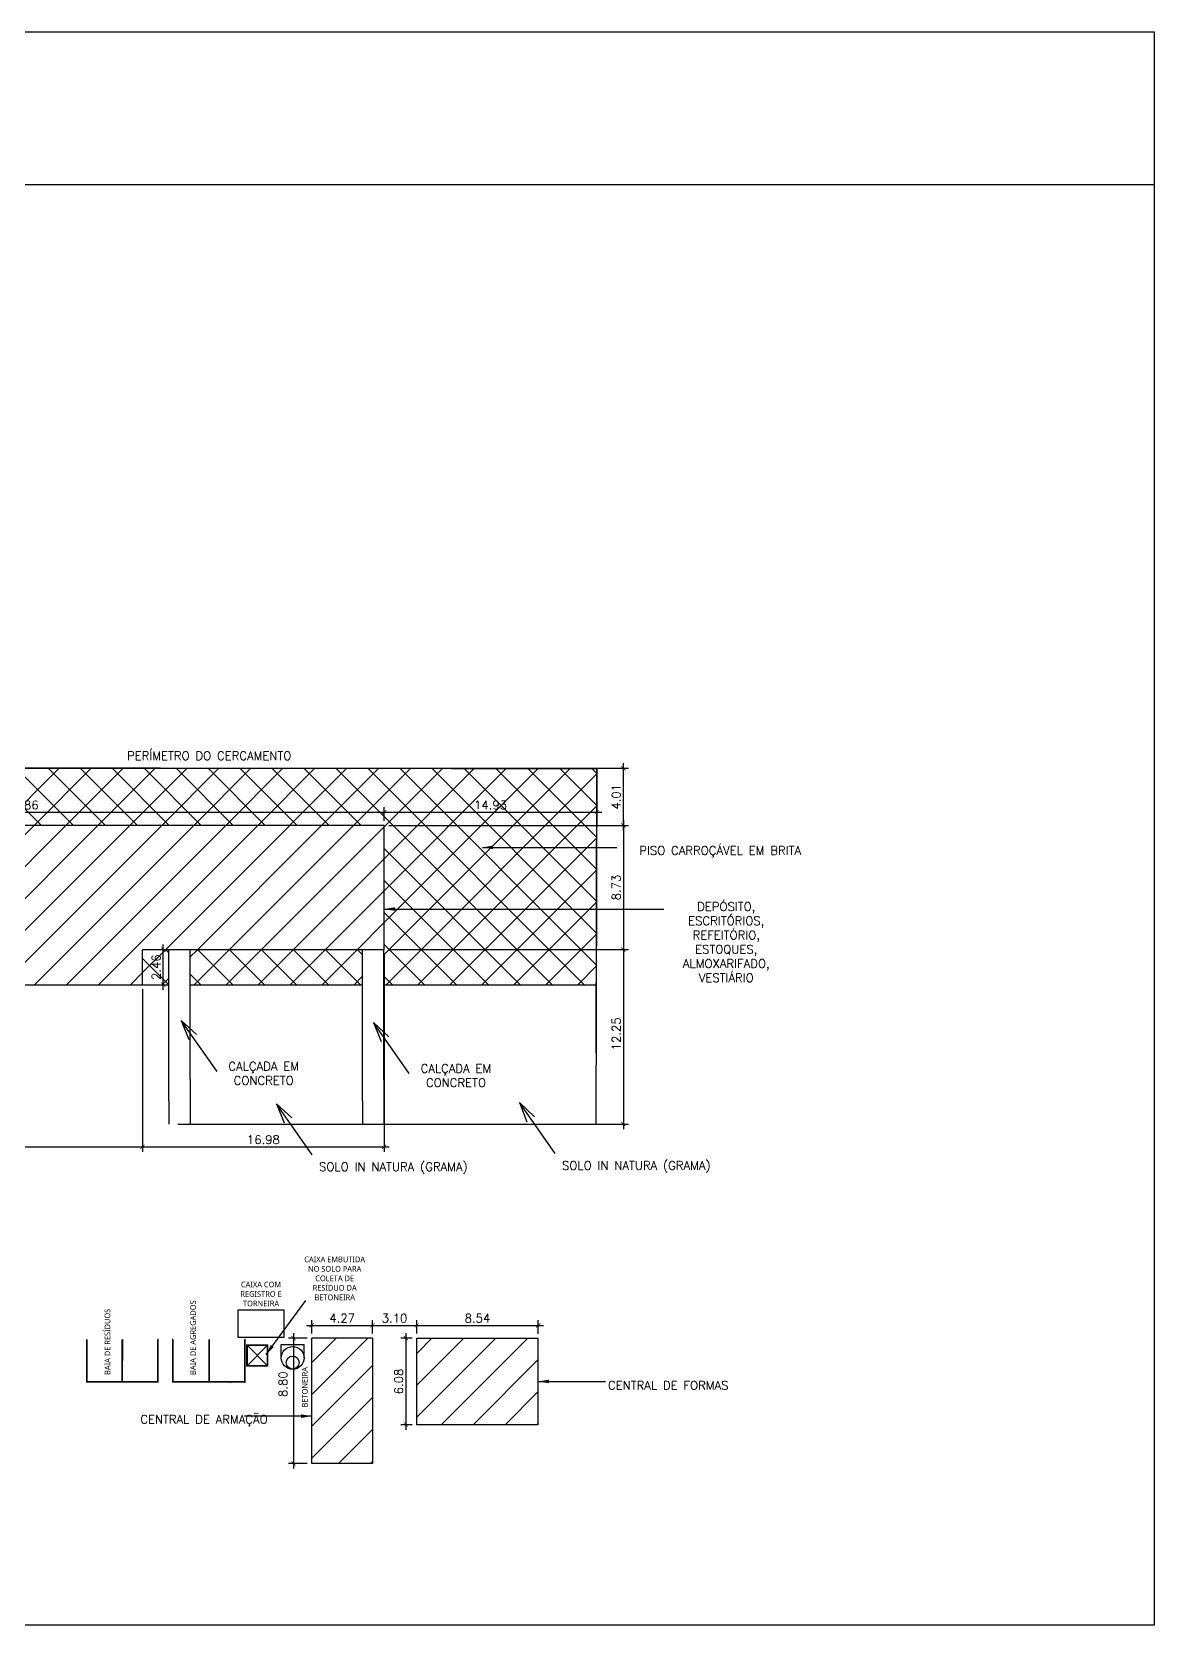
# Model space of a CAD drawing. Header units: millimetres. Extents: x 260 to 453, y 660 to 898.
# Drawn here: x 374.1 to 453, y 785.9 to 897.8 of the extents above; entities that cross this region are included whole.
import ezdxf
from ezdxf.enums import TextEntityAlignment as Align

# ---------------------------------------------------------------- set-up
doc = ezdxf.new("R2010")
doc.units = ezdxf.units.MM
doc.linetypes.add('CONTINU', pattern=[0])
doc.linetypes.add('JIS_02_2.0', pattern=[3, 2, -1])
for name, color, linetype in [('AR_BASE', 252, 'Continuous'), ('AR_COTAS', 1, 'Continuous'), ('AR_SÍMBOLOS', 1, 'Continuous'), ('CANT-PISO', 1, 'Continuous'), ('CANT-PISO CARROCAVEL COM TERRAPLENAGEM', 2, 'Continuous'), ('CANT-PROJ', 252, 'JIS_02_2.0'), ('CANT-TEXTO', 2, 'Continuous'), ('HID_AF_SIMB 2', 2, 'Continuous'), ('T-TAPUME', 4, 'TAPUME'), ('texto', 2, 'Continuous')]:
    doc.layers.add(name, color=color, linetype=linetype)
doc.layers.add('DIOVISORIA', color=3, linetype='Continuous', lineweight=0)
doc.styles.add('ROMANS', font='romans.shx')
doc.styles.add('TREBUCHET', font='trebuc.ttf')
doc.linetypes.add('TAPUME', pattern='A,0.55,-0.15,["/",Standard,S=0.1,R=0,X=-0.025,Y=-0.05],-0.25', length=0.95)
doc.dimstyles.new('ESCALA 1.200', dxfattribs={"dimtxt": 0.6, "dimasz": 0.3, "dimexe": 0.36, "dimexo": 0.32, "dimgap": 0.2, "dimtad": 1, "dimzin": 4, "dimdsep": 46, "dimtxsty": 'ROMANS', "dimblk": 'ARCHTICK', "dimcen": 1.25, "dimdle": 0.36, "dimclrd": 256, "dimclre": 256, "dimclrt": 2, "dimazin": 0, "dimtfac": 1, "dimtix": 1, "dimtmove": 2, "dimatfit": 0, "dimldrblk": 'ARCHTICK', "dimfxl": 1, "dimtolj": 1, "dimtzin": 0, "dimlwd": -1, "dimlwe": -1, "dimarcsym": 0})
pattern_1 = [(45, (-358.3363, 1417.1849), (-1.122532, 1.122532), [])]

# ---------------------------------------------------------------- blocks, each defined once
blk = doc.blocks.new('_ArchTick')
at = {"color": 0, "const_width": 0.15}
blk.add_lwpolyline([(-0.5, -0.5), (0.5, 0.5)], dxfattribs=at)
blk = doc.blocks.new('*D212')
at = {"layer": 'AR_COTAS', "transparency": 16777216}
for p, q in [((393.47, 806.02), (392.15, 806.02)), ((392.51, 806.38), (392.51, 796.86)), ((393.47, 797.22), (392.15, 797.22))]:
    blk.add_line(p, q, dxfattribs=at)
at = {"layer": 'Defpoints', "color": 0, "transparency": 16777216}
for p in [(393.79, 806.02), (392.51, 797.22), (393.79, 797.22)]:
    blk.add_point(p, dxfattribs=at)
at = {"layer": 'AR_COTAS', "transparency": 16777216, "xscale": 0.3, "yscale": 0.3, "zscale": 0.3}
for p, rotation in [((392.51, 806.02), 90), ((392.51, 797.22), 270)]:
    blk.add_blockref('_ArchTick', p, dxfattribs=dict(at, rotation=rotation))
at = {"layer": 'AR_COTAS', "color": 2, "transparency": 16777216, "insert": (391.77, 802.79), "char_height": 0.6, "attachment_point": 5, "rotation": 90, "style": 'ROMANS'}
blk.add_mtext('\\A1;8.80', dxfattribs=at)
blk = doc.blocks.new('*D231')
at = {"layer": 'AR_COTAS', "transparency": 16777216}
for p, q in [((393.79, 806.34), (393.79, 807.28)), ((398.06, 806.34), (398.06, 807.28)), ((393.43, 806.92), (398.42, 806.92))]:
    blk.add_line(p, q, dxfattribs=at)
at = {"layer": 'Defpoints', "color": 0, "transparency": 16777216}
for p in [(393.79, 806.02), (398.06, 806.92), (398.06, 806.02)]:
    blk.add_point(p, dxfattribs=at)
at = {"layer": 'AR_COTAS', "transparency": 16777216, "xscale": 0.3, "yscale": 0.3, "zscale": 0.3, "rotation": 180}
blk.add_blockref('_ArchTick', (393.79, 806.92), dxfattribs=at)
at = {"layer": 'AR_COTAS', "transparency": 16777216, "xscale": 0.3, "yscale": 0.3, "zscale": 0.3}
blk.add_blockref('_ArchTick', (398.06, 806.92), dxfattribs=at)
at = {"layer": 'AR_COTAS', "color": 2, "transparency": 16777216, "insert": (395.93, 807.42), "char_height": 0.6, "attachment_point": 5, "style": 'ROMANS'}
blk.add_mtext('\\A1;4.27', dxfattribs=at)
blk = doc.blocks.new('*D232')
at = {"layer": 'AR_COTAS', "transparency": 16777216}
for p, q in [((401.17, 806.34), (401.17, 807.28)), ((409.7, 806.33), (409.7, 807.28)), ((400.81, 806.92), (410.06, 806.92))]:
    blk.add_line(p, q, dxfattribs=at)
at = {"layer": 'Defpoints', "color": 0, "transparency": 16777216}
for p in [(401.17, 806.02), (409.7, 806.92), (409.7, 806.01)]:
    blk.add_point(p, dxfattribs=at)
at = {"layer": 'AR_COTAS', "transparency": 16777216, "xscale": 0.3, "yscale": 0.3, "zscale": 0.3, "rotation": 180}
blk.add_blockref('_ArchTick', (401.17, 806.92), dxfattribs=at)
at = {"layer": 'AR_COTAS', "transparency": 16777216, "xscale": 0.3, "yscale": 0.3, "zscale": 0.3}
blk.add_blockref('_ArchTick', (409.7, 806.92), dxfattribs=at)
at = {"layer": 'AR_COTAS', "color": 2, "transparency": 16777216, "insert": (405.43, 807.42), "char_height": 0.6, "attachment_point": 5, "style": 'ROMANS'}
blk.add_mtext('\\A1;8.54', dxfattribs=at)
blk = doc.blocks.new('*D233')
at = {"layer": 'AR_COTAS', "transparency": 16777216}
for p, q in [((400.85, 806.02), (400.04, 806.02)), ((400.4, 806.38), (400.4, 799.58)), ((400.85, 799.94), (400.04, 799.94))]:
    blk.add_line(p, q, dxfattribs=at)
at = {"layer": 'Defpoints', "color": 0, "transparency": 16777216}
for p in [(401.17, 806.02), (400.4, 799.94), (401.17, 799.94)]:
    blk.add_point(p, dxfattribs=at)
at = {"layer": 'AR_COTAS', "transparency": 16777216, "xscale": 0.3, "yscale": 0.3, "zscale": 0.3}
for p, rotation in [((400.4, 806.02), 90), ((400.4, 799.94), 270)]:
    blk.add_blockref('_ArchTick', p, dxfattribs=dict(at, rotation=rotation))
at = {"layer": 'AR_COTAS', "color": 2, "transparency": 16777216, "insert": (399.9, 802.98), "char_height": 0.6, "attachment_point": 5, "rotation": 90, "style": 'ROMANS'}
blk.add_mtext('\\A1;6.08', dxfattribs=at)
blk = doc.blocks.new('*D234')
at = {"layer": 'AR_COTAS', "transparency": 16777216}
for p, q in [((398.06, 806.34), (398.06, 807.28)), ((401.17, 806.34), (401.17, 807.28)), ((397.7, 806.92), (401.53, 806.92))]:
    blk.add_line(p, q, dxfattribs=at)
at = {"layer": 'Defpoints', "color": 0, "transparency": 16777216}
for p in [(398.06, 806.02), (401.17, 806.92), (401.17, 806.02)]:
    blk.add_point(p, dxfattribs=at)
at = {"layer": 'AR_COTAS', "transparency": 16777216, "xscale": 0.3, "yscale": 0.3, "zscale": 0.3, "rotation": 180}
blk.add_blockref('_ArchTick', (398.06, 806.92), dxfattribs=at)
at = {"layer": 'AR_COTAS', "transparency": 16777216, "xscale": 0.3, "yscale": 0.3, "zscale": 0.3}
blk.add_blockref('_ArchTick', (401.17, 806.92), dxfattribs=at)
at = {"layer": 'AR_COTAS', "color": 2, "transparency": 16777216, "insert": (399.61, 807.42), "char_height": 0.6, "attachment_point": 5, "style": 'ROMANS'}
blk.add_mtext('\\A1;3.10', dxfattribs=at)
blk = doc.blocks.new('*D237')
at = {"layer": 'AR_COTAS', "transparency": 16777216}
for p, q in [((415.68, 841.68), (415.68, 846.41)), ((399.2, 846.05), (416.04, 846.05)), ((399.2, 842.04), (416.04, 842.04))]:
    blk.add_line(p, q, dxfattribs=at)
at = {"layer": 'Defpoints', "color": 0, "transparency": 16777216}
for p in [(398.88, 846.05), (415.68, 846.05), (398.88, 842.04, -597.52)]:
    blk.add_point(p, dxfattribs=at)
at = {"layer": 'AR_COTAS', "transparency": 16777216, "xscale": 0.3, "yscale": 0.3, "zscale": 0.3}
for p, rotation in [((415.68, 846.05), 90), ((415.68, 842.04), 270)]:
    blk.add_blockref('_ArchTick', p, dxfattribs=dict(at, rotation=rotation))
at = {"layer": 'AR_COTAS', "color": 2, "transparency": 16777216, "insert": (415.18, 844.04), "char_height": 0.6, "attachment_point": 5, "rotation": 90, "style": 'ROMANS'}
blk.add_mtext('\\A1;4.01', dxfattribs=at)
blk = doc.blocks.new('*D238')
at = {"layer": 'AR_COTAS', "transparency": 16777216}
for p, q in [((398.52, 842.97), (414.17, 842.97)), ((398.88, 842.36), (398.88, 843.33)), ((413.81, 842.32), (413.81, 843.33))]:
    blk.add_line(p, q, dxfattribs=at)
at = {"layer": 'Defpoints', "color": 0, "transparency": 16777216}
for p in [(413.81, 842.97), (398.88, 842.04, -597.52), (413.81, 842)]:
    blk.add_point(p, dxfattribs=at)
at = {"layer": 'AR_COTAS', "transparency": 16777216, "xscale": 0.3, "yscale": 0.3, "zscale": 0.3, "rotation": 180}
blk.add_blockref('_ArchTick', (398.88, 842.97), dxfattribs=at)
at = {"layer": 'AR_COTAS', "transparency": 16777216, "xscale": 0.3, "yscale": 0.3, "zscale": 0.3}
blk.add_blockref('_ArchTick', (413.81, 842.97), dxfattribs=at)
at = {"layer": 'AR_COTAS', "color": 2, "transparency": 16777216, "insert": (406.35, 843.47), "char_height": 0.6, "attachment_point": 5, "style": 'ROMANS'}
blk.add_mtext('\\A1;14.93', dxfattribs=at)
blk = doc.blocks.new('*D217')
at = {"layer": 'AR_COTAS', "transparency": 16777216}
for p, q in [((399.2, 833.31), (416.04, 833.31)), ((415.68, 833.67), (415.68, 820.7)), ((384.39, 821.06), (416.04, 821.06))]:
    blk.add_line(p, q, dxfattribs=at)
at = {"layer": 'Defpoints', "color": 0, "transparency": 16777216}
for p in [(398.88, 833.31), (384.07, 821.06), (415.68, 821.06)]:
    blk.add_point(p, dxfattribs=at)
at = {"layer": 'AR_COTAS', "transparency": 16777216, "xscale": 0.3, "yscale": 0.3, "zscale": 0.3}
for p, rotation in [((415.68, 833.31), 90), ((415.68, 821.06), 270)]:
    blk.add_blockref('_ArchTick', p, dxfattribs=dict(at, rotation=rotation))
at = {"layer": 'AR_COTAS', "color": 2, "transparency": 16777216, "insert": (415.18, 827.39), "char_height": 0.6, "attachment_point": 5, "rotation": 90, "style": 'ROMANS'}
blk.add_mtext('\\A1;12.25', dxfattribs=at)
blk = doc.blocks.new('*D245')
at = {"layer": 'AR_COTAS', "transparency": 16777216}
for p, q in [((347.67, 842.97), (399.24, 842.97)), ((348.03, 842.36), (348.03, 843.33)), ((398.88, 842.36), (398.88, 843.33))]:
    blk.add_line(p, q, dxfattribs=at)
at = {"layer": 'Defpoints', "color": 0, "transparency": 16777216}
for p in [(398.88, 842.97), (348.03, 842.04, -597.52), (398.88, 842.04, -597.52)]:
    blk.add_point(p, dxfattribs=at)
at = {"layer": 'AR_COTAS', "transparency": 16777216, "xscale": 0.3, "yscale": 0.3, "zscale": 0.3, "rotation": 180}
blk.add_blockref('_ArchTick', (348.03, 842.97), dxfattribs=at)
at = {"layer": 'AR_COTAS', "transparency": 16777216, "xscale": 0.3, "yscale": 0.3, "zscale": 0.3}
blk.add_blockref('_ArchTick', (398.88, 842.97), dxfattribs=at)
at = {"layer": 'AR_COTAS', "color": 2, "transparency": 16777216, "insert": (373.45, 843.47), "char_height": 0.6, "attachment_point": 5, "style": 'ROMANS'}
blk.add_mtext('\\A1;50.86', dxfattribs=at)
blk = doc.blocks.new('*D246')
at = {"layer": 'AR_COTAS', "transparency": 16777216}
for p, q in [((399.2, 842.04), (416.04, 842.04)), ((415.68, 842.4), (415.68, 832.95)), ((399.2, 833.31), (416.04, 833.31))]:
    blk.add_line(p, q, dxfattribs=at)
at = {"layer": 'Defpoints', "color": 0, "transparency": 16777216}
for p in [(398.88, 842.04), (398.88, 833.31, -597.52), (415.68, 833.31)]:
    blk.add_point(p, dxfattribs=at)
at = {"layer": 'AR_COTAS', "transparency": 16777216, "xscale": 0.3, "yscale": 0.3, "zscale": 0.3}
for p, rotation in [((415.68, 842.04), 90), ((415.68, 833.31), 270)]:
    blk.add_blockref('_ArchTick', p, dxfattribs=dict(at, rotation=rotation))
at = {"layer": 'AR_COTAS', "color": 2, "transparency": 16777216, "insert": (415.18, 837.67), "char_height": 0.6, "attachment_point": 5, "rotation": 90, "style": 'ROMANS'}
blk.add_mtext('\\A1;8.73', dxfattribs=at)
blk = doc.blocks.new('*D247')
at = {"layer": 'AR_COTAS', "transparency": 16777216}
for p, q in [((348.03, 830.53), (348.03, 819.1)), ((381.9, 830.53), (381.9, 819.1)), ((347.67, 819.46), (382.26, 819.46))]:
    blk.add_line(p, q, dxfattribs=at)
at = {"layer": 'Defpoints', "color": 0, "transparency": 16777216}
for p in [(348.03, 830.85), (381.9, 830.85, -597.52), (381.9, 819.46)]:
    blk.add_point(p, dxfattribs=at)
at = {"layer": 'AR_COTAS', "transparency": 16777216, "xscale": 0.3, "yscale": 0.3, "zscale": 0.3, "rotation": 180}
blk.add_blockref('_ArchTick', (348.03, 819.46), dxfattribs=at)
at = {"layer": 'AR_COTAS', "transparency": 16777216, "xscale": 0.3, "yscale": 0.3, "zscale": 0.3}
blk.add_blockref('_ArchTick', (381.9, 819.46), dxfattribs=at)
at = {"layer": 'AR_COTAS', "color": 2, "transparency": 16777216, "insert": (364.96, 819.96), "char_height": 0.6, "attachment_point": 5, "style": 'ROMANS'}
blk.add_mtext('\\A1;33.88', dxfattribs=at)
blk = doc.blocks.new('*D221')
at = {"layer": 'AR_COTAS', "transparency": 16777216}
for p, q in [((398.88, 832.99), (398.88, 819.1)), ((381.9, 830.53), (381.9, 819.1)), ((381.54, 819.46), (399.24, 819.46))]:
    blk.add_line(p, q, dxfattribs=at)
at = {"layer": 'Defpoints', "color": 0, "transparency": 16777216}
for p in [(398.88, 833.31), (381.9, 830.85, -597.52), (398.88, 819.46)]:
    blk.add_point(p, dxfattribs=at)
at = {"layer": 'AR_COTAS', "transparency": 16777216, "xscale": 0.3, "yscale": 0.3, "zscale": 0.3, "rotation": 180}
blk.add_blockref('_ArchTick', (381.9, 819.46), dxfattribs=at)
at = {"layer": 'AR_COTAS', "transparency": 16777216, "xscale": 0.3, "yscale": 0.3, "zscale": 0.3}
blk.add_blockref('_ArchTick', (398.88, 819.46), dxfattribs=at)
at = {"layer": 'AR_COTAS', "color": 2, "transparency": 16777216, "insert": (390.39, 819.96), "char_height": 0.6, "attachment_point": 5, "style": 'ROMANS'}
blk.add_mtext('\\A1;16.98', dxfattribs=at)
blk = doc.blocks.new('*D248')
at = {"layer": 'AR_COTAS', "transparency": 16777216}
for p, q in [((382.22, 833.31), (383.72, 833.31)), ((383.36, 830.49), (383.36, 833.67)), ((382.2, 830.85), (383.72, 830.85))]:
    blk.add_line(p, q, dxfattribs=at)
at = {"layer": 'Defpoints', "color": 0, "transparency": 16777216}
for p in [(381.9, 833.31, -597.52), (383.36, 833.31), (381.88, 830.85, -597.52)]:
    blk.add_point(p, dxfattribs=at)
at = {"layer": 'AR_COTAS', "transparency": 16777216, "xscale": 0.3, "yscale": 0.3, "zscale": 0.3}
for p, rotation in [((383.36, 833.31), 90), ((383.36, 830.85), 270)]:
    blk.add_blockref('_ArchTick', p, dxfattribs=dict(at, rotation=rotation))
at = {"layer": 'AR_COTAS', "color": 2, "transparency": 16777216, "insert": (382.86, 832.08), "char_height": 0.6, "attachment_point": 5, "rotation": 90, "style": 'ROMANS'}
blk.add_mtext('\\A1;2.46', dxfattribs=at)

msp = doc.modelspace()

# ---------------------------------------------------------------- hatches: boundary and pattern name
at = {"layer": 'CANT-PISO'}
h = msp.add_hatch(dxfattribs=at)
h.set_pattern_fill('ANSI31', color=4, scale=0.5)
h.set_pattern_definition([(45, (-302.3468, 1424.892), (-1.122532, 1.122532), [])])
h.paths.add_polyline_path([(398.881, 842.036), (351.026, 842.036), (351.026, 842.036), (348.026, 842.036), (348.026, 836.441), (398.881, 836.441)])
h.paths.add_polyline_path([(398.881, 836.441), (348.026, 836.441), (348.026, 830.846), (381.901, 830.846), (381.901, 833.306), (398.881, 833.306)])
h = msp.add_hatch(dxfattribs=at)
h.set_pattern_fill('ANSI31', color=256, scale=0.5)
h.set_pattern_definition(pattern_1)
h.paths.add_polyline_path([(395.929, 806.016), (393.795, 806.016), (393.795, 797.218), (395.929, 797.218)])
h.paths.add_polyline_path([(398.064, 806.016), (395.929, 806.016), (395.929, 797.218), (398.064, 797.218)])
h = msp.add_hatch(dxfattribs=at)
h.set_pattern_fill('ANSI31', color=256, scale=0.5)
h.set_pattern_definition(pattern_1)
h.paths.add_polyline_path([(409.7, 802.97), (401.165, 802.977), (401.165, 799.938), (409.703, 799.938), (409.703, 801.016), (409.699, 801.016)])
h.paths.add_polyline_path([(409.703, 806.016), (401.165, 806.016), (401.165, 802.977), (409.7, 802.97)])

# ---------------------------------------------------------------- linework, layer by layer
at = {"layer": 'AR_BASE', "color": 252, "ltscale": 0.5}
for p, q in [((389.265, 805.495), (390.661, 804.094)), ((389.265, 804.095), (390.662, 805.494))]:
    msp.add_line(p, q, dxfattribs=at)
at = {"layer": 'AR_COTAS'}
for p, q in [((259.855, 887.062), (452.968, 887.062)), ((383.747, 830.846), (383.747, 833.306)), ((385.247, 830.846), (385.247, 833.306)), ((397.363, 830.846), (397.363, 833.306)), ((398.863, 830.846), (398.863, 833.306)), ((381.901, 830.846, -597.522), (383.716, 830.846)), ((385.247, 830.846), (397.363, 830.846)), ((398.863, 830.846, -597.522), (413.782, 830.846, -597.522)), ((387.136, 824.761), (384.618, 828.344)), ((384.618, 828.344), (385.149, 827.001)), ((384.618, 828.344), (385.69, 827.351)), ((400.641, 824.607), (398.123, 828.189)), ((398.123, 828.189), (398.655, 826.847)), ((398.123, 828.189), (399.196, 827.197)), ((385.247, 824.195), (385.247, 821.06)), ((398.863, 824.195), (398.863, 821.055)), ((383.747, 822.696), (383.747, 821.061)), ((397.363, 822.696), (397.363, 821.056)), ((393.827, 818.896), (391.309, 822.479)), ((391.309, 822.479), (391.841, 821.136)), ((391.309, 822.479), (392.382, 821.486)), ((410.894, 818.983), (408.376, 822.566)), ((408.376, 822.566), (408.907, 821.223)), ((408.376, 822.566), (409.448, 821.573))]:
    msp.add_line(p, q, dxfattribs=at)
at = {"layer": 'AR_COTAS', "color": 1}
for p, q in [((391.649, 805.581), (393.233, 805.581)), ((391.649, 804.635), (391.649, 805.581)), ((393.233, 805.581), (393.249, 805.581)), ((393.249, 804.635), (393.249, 805.581))]:
    msp.add_line(p, q, dxfattribs=at)
at = {"layer": 'AR_COTAS'}
msp.add_lwpolyline([(259.855, 897.781), (452.968, 897.781), (452.968, 785.86), (259.855, 785.86)], close=True, dxfattribs=at)
at = {"layer": 'AR_COTAS', "color": 1}
for centre, radius in [((392.449, 804.635), 0.8), ((392.449, 804.306), 0.456)]:
    msp.add_circle(centre, radius, dxfattribs=at)
at = {"layer": 'AR_SÍMBOLOS', "color": 1}
for p, q in [((405.777, 840.496), (415.222, 840.496)), ((398.881, 836.164, -597.522), (418.517, 836.164, -597.522)), ((390.578, 804.865), (393.38, 808.667)), ((409.703, 802.977), (414.426, 802.977)), ((393.795, 800.543), (389.072, 800.543))]:
    msp.add_line(p, q, dxfattribs=at)
for points in [[(406.527, 840.621), (405.777, 840.496), (406.527, 840.371)], [(399.631, 836.039, -597.522), (398.881, 836.164, -597.522), (399.631, 836.289, -597.522)], [(391.124, 805.394), (390.578, 804.865), (390.923, 805.542)], [(410.453, 802.852), (409.703, 802.977), (410.453, 803.102)], [(393.045, 800.418), (393.795, 800.543), (393.045, 800.668)]]:
    msp.add_solid(points, dxfattribs=at)
at = {"layer": 'CANT-PISO', "color": 4}
for p, q in [((398.881, 842.036, -597.522), (348.026, 842.036, -597.522)), ((398.881, 833.306, -597.522), (398.881, 842.036, -597.522)), ((398.881, 833.306, -597.522), (381.901, 833.306, -597.522)), ((381.901, 830.846, -597.522), (381.901, 833.306, -597.522)), ((348.026, 830.846, -597.522), (381.901, 830.846, -597.522)), ((393.795, 797.218), (393.795, 806.016)), ((398.064, 806.016), (393.795, 806.016)), ((398.064, 806.016), (398.064, 797.218)), ((401.165, 806.016), (409.703, 806.016)), ((401.165, 799.938), (401.165, 806.016)), ((409.703, 799.938), (409.703, 806.016)), ((409.703, 799.938), (401.165, 799.938)), ((398.064, 797.218), (393.795, 797.218))]:
    msp.add_line(p, q, dxfattribs=at)
at = {"layer": 'CANT-PISO'}
for p, q in [((383.747, 822.696), (383.747, 830.846)), ((385.247, 824.195), (385.247, 830.846)), ((397.363, 822.696), (397.363, 830.846)), ((398.863, 824.195), (398.863, 830.846)), ((393.795, 797.218), (393.795, 806.016))]:
    msp.add_line(p, q, dxfattribs=at)
at = {"layer": 'CANT-PISO CARROCAVEL COM TERRAPLENAGEM', "color": 1, "linetype": 'Continuous'}
for p, q in [((374.802, 842.036), (369.233, 847.605)), ((372.033, 842.036), (376.047, 846.05)), ((377.047, 842.036), (373.033, 846.05)), ((374.278, 842.036), (378.292, 846.05)), ((379.292, 842.036), (375.278, 846.05)), ((376.523, 842.036), (380.537, 846.05)), ((381.537, 842.036), (377.523, 846.05)), ((378.768, 842.036), (382.782, 846.05)), ((383.782, 842.036), (379.768, 846.05)), ((381.013, 842.036), (385.027, 846.05)), ((386.027, 842.036), (382.014, 846.05)), ((383.258, 842.036), (387.272, 846.05)), ((388.273, 842.036), (384.259, 846.05)), ((385.503, 842.036), (389.517, 846.05)), ((390.518, 842.036), (386.504, 846.05)), ((387.748, 842.036), (391.762, 846.05)), ((392.763, 842.036), (388.749, 846.05)), ((389.993, 842.036), (394.007, 846.05)), ((395.008, 842.036), (390.994, 846.05)), ((392.238, 842.036), (396.252, 846.05)), ((397.253, 842.036), (393.239, 846.05)), ((394.483, 842.036), (398.497, 846.05)), ((410.688, 830.846), (395.484, 846.05)), ((396.729, 842.036), (400.743, 846.05)), ((412.933, 830.846), (397.729, 846.05)), ((398.863, 832.945), (411.968, 846.05)), ((398.881, 841.943), (402.988, 846.05)), ((398.881, 839.698), (405.233, 846.05)), ((398.881, 837.453), (407.478, 846.05)), ((398.881, 835.208), (409.723, 846.05)), ((399.009, 830.846), (413.819, 845.656)), ((413.819, 832.205), (399.974, 846.05)), ((413.819, 834.45), (402.219, 846.05)), ((413.819, 836.695), (404.464, 846.05)), ((413.819, 838.94), (406.709, 846.05)), ((413.819, 841.185), (408.954, 846.05)), ((413.819, 843.43), (411.199, 846.05)), ((413.819, 845.675), (413.444, 846.05)), ((401.254, 830.846), (413.819, 843.411)), ((403.499, 830.846), (413.819, 841.166)), ((408.443, 830.846), (398.881, 840.407)), ((405.744, 830.846), (413.819, 838.921)), ((406.198, 830.846), (398.881, 838.162)), ((407.989, 830.846), (413.819, 836.676)), ((403.953, 830.846), (398.881, 835.917)), ((410.234, 830.846), (413.819, 834.431)), ((381.901, 831.699), (383.508, 833.306)), ((383.747, 833.091), (383.532, 833.306)), ((385.247, 832.799), (385.753, 833.306)), ((385.539, 830.846), (387.999, 833.306)), ((388.237, 830.846), (385.777, 833.306)), ((387.784, 830.846), (390.244, 833.306)), ((390.482, 830.846), (388.022, 833.306)), ((390.029, 830.846), (392.489, 833.306)), ((392.727, 830.846), (390.267, 833.306)), ((392.274, 830.846), (394.734, 833.306)), ((394.972, 830.846), (392.512, 833.306)), ((394.519, 830.846), (396.979, 833.306)), ((397.217, 830.846), (394.757, 833.306)), ((397.363, 832.945), (397.003, 833.306)), ((401.708, 830.846), (398.881, 833.672)), ((383.747, 830.846), (381.901, 832.692)), ((385.992, 830.846), (385.247, 831.591)), ((412.479, 830.846), (413.819, 832.186)), ((383.293, 830.846), (383.747, 831.299)), ((396.764, 830.846), (397.363, 831.445)), ((399.463, 830.846), (398.863, 831.445))]:
    msp.add_line(p, q, dxfattribs=at)
at = {"layer": 'CANT-PROJ', "linetype": 'CONTINU', "lineweight": 25}
for p, q in [((372.819, 846.05), (413.819, 846.05)), ((413.819, 846.05), (413.758, 821.05))]:
    msp.add_line(p, q, dxfattribs=at)
at = {"layer": 'DIOVISORIA'}
for p, q in [((377.956, 802.923, -1195.044), (377.956, 805.922, -1195.044)), ((378.008, 805.922, -1195.044), (378.006, 802.922, -1195.044)), ((380.458, 805.921, -1195.044), (380.456, 802.921, -1195.044)), ((380.508, 805.921, -1195.044), (380.506, 802.921, -1195.044)), ((382.958, 805.919, -1195.044), (382.956, 802.919, -1195.044)), ((383.008, 805.969, -1195.044), (383.006, 802.919, -1195.044)), ((384.008, 805.969, -1195.044), (384.006, 802.919, -1195.044)), ((384.058, 805.919, -1195.044), (384.056, 802.919, -1195.044)), ((386.558, 805.917, -1195.044), (386.556, 802.917, -1195.044)), ((386.608, 805.917, -1195.044), (386.606, 802.917, -1195.044)), ((389.058, 805.916, -1195.044), (389.056, 802.916, -1195.044)), ((389.108, 805.966, -1195.044), (389.106, 802.916, -1195.044)), ((389.213, 805.544), (390.713, 805.544)), ((389.213, 805.544), (389.213, 804.044)), ((389.265, 805.495), (389.265, 804.095)), ((389.265, 805.495), (390.662, 805.494)), ((390.661, 804.094), (390.662, 805.494)), ((390.713, 805.544), (390.713, 804.044)), ((389.213, 804.044), (390.713, 804.044)), ((389.265, 804.095), (390.661, 804.094)), ((382.956, 802.969, -1195.044), (377.956, 802.973, -1195.044)), ((382.956, 802.919, -1195.044), (377.956, 802.923, -1195.044)), ((389.056, 802.966, -1195.044), (384.056, 802.969, -1195.044)), ((389.056, 802.916, -1195.044), (384.056, 802.919, -1195.044))]:
    msp.add_line(p, q, dxfattribs=at)
at = {"layer": 'DIOVISORIA', "elevation": -1195.044}
for points in [[(379.956, 802.971), (379.956, 802.921), (380.006, 802.921), (380.006, 802.971)], [(380.956, 802.971), (380.956, 802.921), (381.006, 802.921), (381.006, 802.971)], [(381.956, 802.97), (381.956, 802.92), (382.006, 802.92), (382.006, 802.97)], [(382.956, 802.969), (382.956, 802.919), (383.006, 802.919), (383.006, 802.969)], [(384.006, 802.969), (384.006, 802.919), (384.056, 802.919), (384.056, 802.969)], [(385.056, 802.968), (385.056, 802.918), (385.106, 802.918), (385.106, 802.968)], [(386.056, 802.968), (386.056, 802.918), (386.106, 802.918), (386.106, 802.968)], [(387.056, 802.967), (387.056, 802.917), (387.106, 802.917), (387.106, 802.967)], [(388.056, 802.966), (388.056, 802.916), (388.106, 802.916), (388.106, 802.966)], [(389.056, 802.966), (389.056, 802.916), (389.106, 802.916), (389.106, 802.966)]]:
    msp.add_lwpolyline(points, close=True, dxfattribs=at)
at = {"layer": 'HID_AF_SIMB 2', "color": 6, "elevation": -2987.61}
msp.add_lwpolyline([(388.614, 808.001), (391.819, 808.001), (391.819, 806.068), (388.614, 806.068)], close=True, dxfattribs=at)
at = {"layer": 'T-TAPUME', "color": 6, "linetype": 'TAPUME', "ltscale": 5}
for p, q in [((413.819, 845.979), (372.958, 846.08)), ((413.77, 826.046), (413.819, 845.979))]:
    msp.add_line(p, q, dxfattribs=at)

# ---------------------------------------------------------------- texts
at = {"layer": 'CANT-TEXTO', "style": 'TREBUCHET'}
for s, p in [('BAIA DE AGREGADOS', (385.651, 806.053, -1195.044)), ('BAIA DE RESÍDUOS', (379.636, 805.761, -1195.044)), ('BETONEIRA', (393.505, 802.571, -1195.044))]:
    msp.add_text(s, height=0.4, rotation=90, dxfattribs=at).set_placement(p, align=Align.CENTER)
at = {"layer": 'CANT-TEXTO', "char_height": 0.4, "width": 4.94718, "attachment_point": 5, "style": 'TREBUCHET'}
for s, insert in [('CAIXA EMBUTIDA NO SOLO PARA COLETA DE RESÍDUO DA BETONEIRA', (395.401, 810.217, -597.522)), ('CAIXA COM REGISTRO E TORNEIRA', (390.227, 809.119, -597.522))]:
    msp.add_mtext(s, dxfattribs=dict(at, insert=insert))
at = {"layer": 'texto', "char_height": 0.6, "attachment_point": 5, "style": 'ROMANS'}
for s, insert, width in [('PERÍMETRO DO CERCAMENTO', (386.585, 846.931), 13.52365), ('PISO CARROÇÁVEL EM BRITA', (422.48, 840.189, 1.554), 30.14141), ('DEPÓSITO, ESCRITÓRIOS, REFEITÓRIO, ESTOQUES, ALMOXARIFADO, VESTIÁRIO', (422.91, 833.834, 1.954), 8.12289), ('CALÇADA EM CONCRETO', (390.415, 824.619, 1.954), 8.12289), ('CALÇADA EM CONCRETO', (403.92, 824.465, 1.954), 8.12289), ('SOLO IN NATURA (GRAMA)', (399.525, 817.96), 13.52365), ('SOLO IN NATURA (GRAMA)', (416.591, 818.048), 13.52365), ('CENTRAL DE FORMAS', (418.836, 802.705, 597.522), 8.12289), ('CENTRAL DE ARMAÇÃO', (386.219, 800.233, 597.522), 9.65491)]:
    msp.add_mtext(s, dxfattribs=dict(at, insert=insert, width=width))

# ---------------------------------------------------------------- dimensions: what is measured, and where the dimension line sits
at = {"layer": 'AR_COTAS'}
for base, p1, p2, picture, middle in [((415.685, 846.05), (398.881, 842.036, -597.522), (398.881, 846.05), '*D237', (415.185, 844.043)), ((415.685, 833.306), (398.881, 842.036), (398.881, 833.306, -597.522), '*D246', (415.185, 837.671)), ((383.356, 833.306), (381.884, 830.846, -597.522), (381.901, 833.306, -597.522), '*D248', (382.856, 832.076)), ((400.395, 799.938), (401.165, 806.016), (401.165, 799.938), '*D233', (399.895, 802.977))]:
    dim = msp.add_linear_dim(base=base, p1=p1, p2=p2, angle=90, dimstyle='ESCALA 1.200', dxfattribs=at)
    dim.commit()
    dim.dimension.update_dxf_attribs({"geometry": picture, "text_midpoint": middle})
for base, p1, p2, picture, middle in [((398.88119, 842.97322), (348.02618, 842.0358, -597.522), (398.88119, 842.0358, -597.522), '*D245', (373.45368, 843.47322)), ((413.809, 842.973), (398.881, 842.036, -597.522), (413.809, 841.999), '*D238', (406.345, 843.473)), ((398.881, 819.457), (381.901, 830.846, -597.522), (398.881, 833.306), '*D221', (390.391, 819.957)), ((381.90119, 819.45657), (348.02618, 830.8458), (381.90119, 830.8458, -597.522), '*D247', (364.96368, 819.95657)), ((398.064, 806.919), (393.795, 806.016), (398.064, 806.016), '*D231', (395.929, 807.419)), ((401.165, 806.919), (398.064, 806.016), (401.165, 806.016), '*D234', (399.614, 807.419)), ((409.703, 806.919), (401.165, 806.016), (409.703, 806.009), '*D232', (405.434, 807.419))]:
    dim = msp.add_linear_dim(base=base, p1=p1, p2=p2, dimstyle='ESCALA 1.200', dxfattribs=at)
    dim.commit()
    dim.dimension.update_dxf_attribs({"geometry": picture, "text_midpoint": middle})
for base, p1, p2, picture, middle in [((415.6847, 821.0606), (398.8812, 833.3058), (384.0743, 821.0606), '*D217', (415.1797, 827.3945)), ((392.507, 797.218), (393.795, 806.016), (393.795, 797.218), '*D212', (391.767, 802.79))]:
    dim = msp.add_linear_dim(base=base, p1=p1, p2=p2, angle=90, dimstyle='ESCALA 1.200', dxfattribs=at)
    dim.commit()
    dim.dimension.update_dxf_attribs({"geometry": picture, "text_midpoint": middle, "dimtype": 160})

doc.saveas('drawing.dxf')
